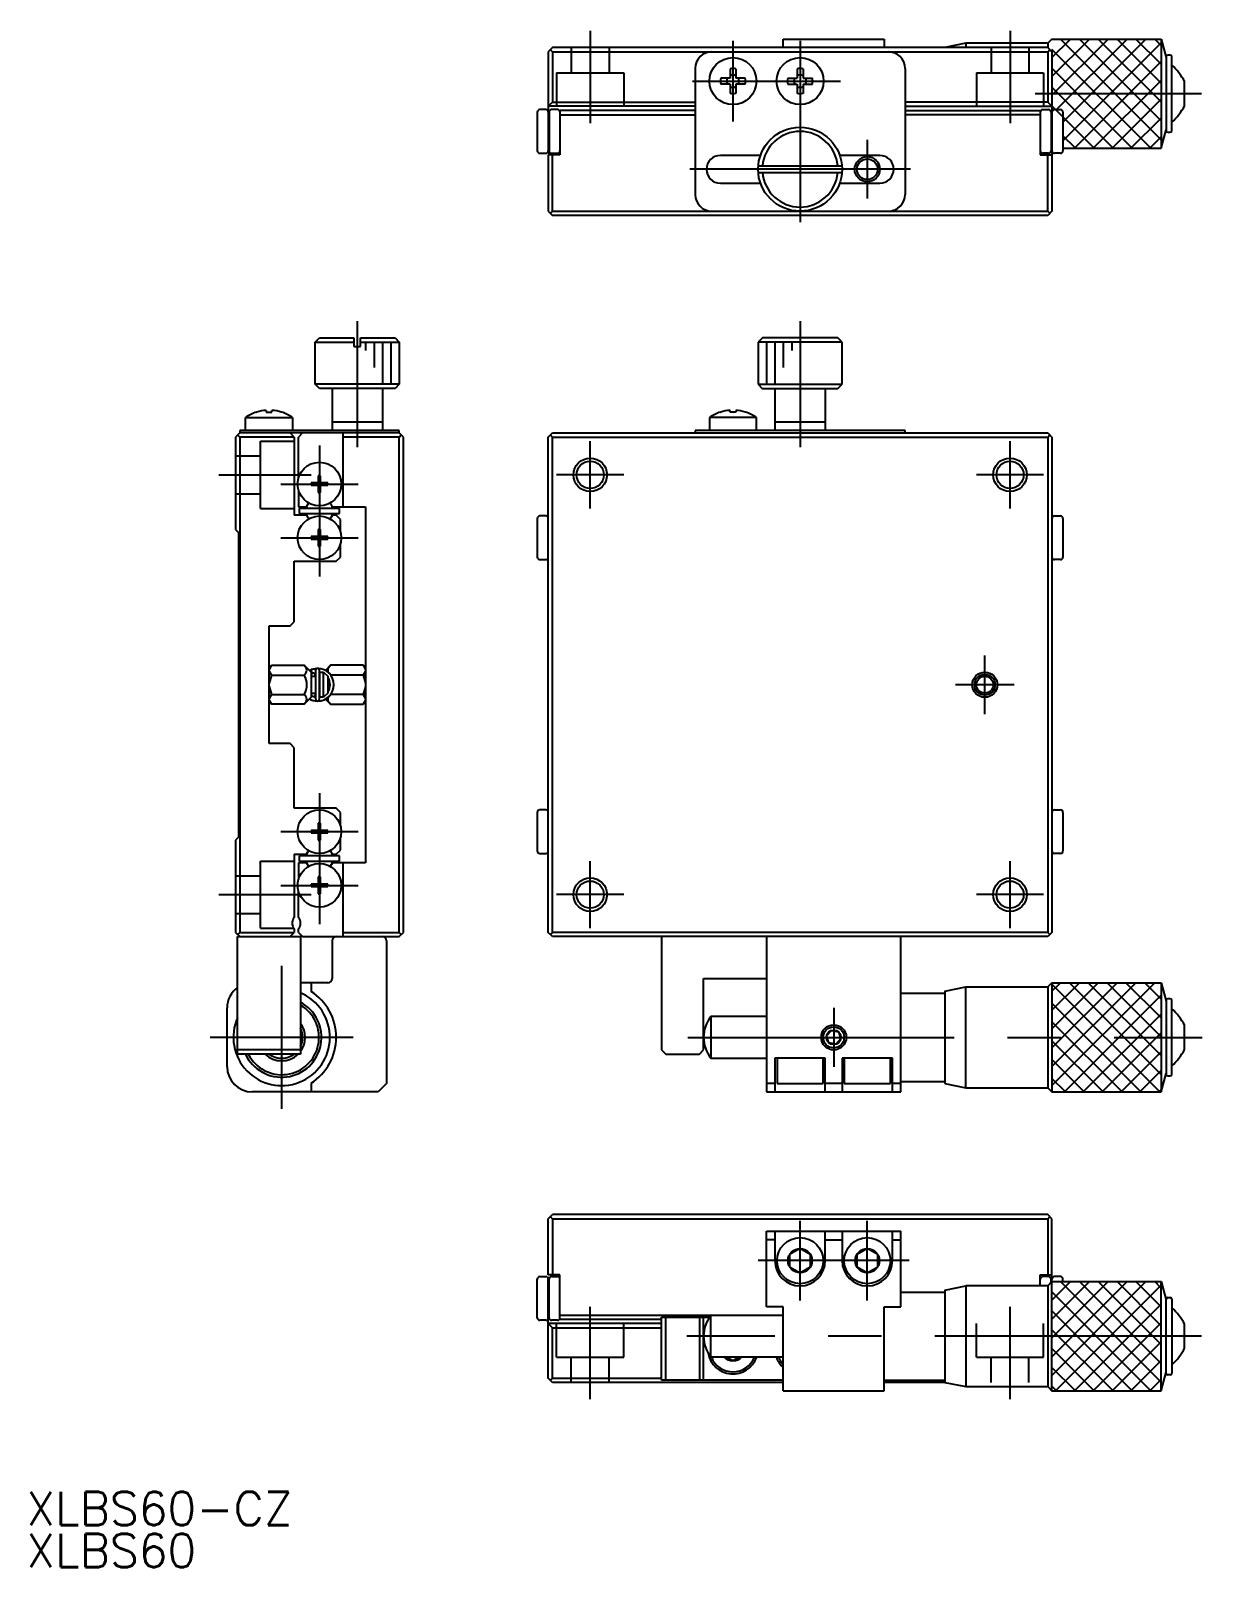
# Model space of a CAD drawing. Extents: x 1 to 268, y 0 to 183.
# Drawn here: x 0.5 to 140, y 0 to 183 of the extents above; entities that cross this region are included whole.
import ezdxf

# ---------------------------------------------------------------- set-up
doc = ezdxf.new("R2010")
doc.units = 0
doc.linetypes.add('CENTER', pattern=[50.8, 31.75, -6.35, 6.35, -6.35])
doc.linetypes.add('DASHED', pattern=[19.05, 12.7, -6.35])
doc.layers.get('0').update_dxf_attribs({"linetype": 'CONTINUOUS'})
doc.layers.add('CENTER', color=1, linetype='CENTER')
doc.styles.get("Standard").update_dxf_attribs({"font": 'txt.shx', "height": 3, "bigfont": 'bigfont.shx'})

# ---------------------------------------------------------------- blocks, each defined once
blk = doc.blocks.new('*U14')
at = {"color": 7, "linetype": 'CONTINUOUS'}
blk.add_text('XLBS60-CZ', height=4, dxfattribs=at).set_placement((0, 5))
blk = doc.blocks.new('*U15')
at = {"color": 7, "linetype": 'CONTINUOUS'}
blk.add_text('XLBS60', height=4, dxfattribs=at).set_placement((0, 0))

msp = doc.modelspace()

# ---------------------------------------------------------------- linework, layer by layer
at = {"color": 7, "linetype": 'CONTINUOUS'}
for p, q in [((90.15, 181.02), (90.15, 182.02)), ((90.15, 182.02), (102.15, 182.02)), ((102.15, 182.02), (102.15, 181.02)), ((111.9, 181.52), (109.4, 181.02)), ((121.65, 181.52), (111.9, 181.52)), ((111.9, 181.52), (111.9, 181.02)), ((122.15, 182.02), (121.65, 181.52)), ((121.65, 181.52), (121.65, 181.02)), ((122.15, 182.02), (135.15, 182.02)), ((135.15, 182.02), (135.74, 179.82)), ((135.15, 182.02), (135.15, 169.02)), ((62.65, 181.02), (62.15, 180.52)), ((62.15, 180.52), (62.15, 168.52)), ((62.65, 180.52), (62.4, 180.77)), ((121.65, 181.02), (62.65, 181.02)), ((62.65, 180.52), (62.65, 174.52)), ((62.65, 180.52), (121.65, 180.52)), ((121.65, 181.02), (122.15, 180.52)), ((121.65, 180.52), (121.9, 180.77)), ((121.65, 180.52), (121.65, 174.52)), ((122.15, 180.52), (122.15, 161.52)), ((135.74, 179.92), (135.74, 171.12)), ((136.24, 180.12), (135.94, 180.12)), ((136.44, 171.12), (136.44, 179.92)), ((79.65, 178.52), (79.65, 163.52)), ((79.65, 178.52), (79.65, 163.52)), ((83.8, 178.48), (83.8, 177.37)), ((84.5, 178.48), (84.5, 177.37)), ((91.8, 178.48), (91.8, 177.37)), ((92.5, 178.48), (92.5, 177.37)), ((104.65, 178.52), (104.65, 163.52)), ((104.65, 178.52), (104.65, 163.52)), ((83.8, 177.37), (82.7, 177.37)), ((83.8, 176.67), (82.7, 176.67)), ((83.8, 176.67), (83.8, 175.56)), ((85.61, 177.37), (84.5, 177.37)), ((85.61, 176.67), (84.5, 176.67)), ((84.5, 176.67), (84.5, 175.56)), ((90.7, 177.37), (91.8, 177.37)), ((90.7, 176.67), (91.8, 176.67)), ((91.8, 176.67), (91.8, 175.56)), ((92.5, 177.37), (93.61, 177.37)), ((92.5, 176.67), (93.61, 176.67)), ((92.5, 176.67), (92.5, 175.56)), ((137.95, 174.07), (137.95, 176.96)), ((62.65, 174.52), (62.15, 174.02)), ((79.65, 174.02), (62.15, 174.02)), ((62.65, 174.52), (79.65, 174.52)), ((121.65, 174.52), (104.65, 174.52)), ((104.65, 174.02), (122.15, 174.02)), ((121.65, 174.52), (122.15, 174.02)), ((60.85, 173.32), (60.85, 168.72)), ((61.85, 173.62), (61.15, 173.62)), ((62.15, 172.57), (62.25, 172.57)), ((62.15, 172.44), (62.25, 172.44)), ((62.25, 173.32), (62.25, 168.72)), ((63.25, 173.62), (62.55, 173.62)), ((79.65, 173.52), (63.55, 173.52)), ((63.55, 173.52), (63.55, 168.22)), ((63.55, 173.02), (79.65, 173.02)), ((104.65, 173.52), (120.75, 173.52)), ((120.75, 173.02), (104.65, 173.02)), ((120.75, 173.52), (120.75, 168.22)), ((121.05, 173.62), (121.75, 173.62)), ((122.05, 173.32), (122.05, 168.72)), ((122.15, 172.57), (122.05, 172.57)), ((122.15, 172.44), (122.05, 172.44)), ((122.45, 173.62), (123.15, 173.62)), ((123.45, 173.32), (123.45, 168.72)), ((62.15, 171.02), (62.25, 171.02)), ((122.15, 171.02), (122.05, 171.02)), ((135.15, 169.02), (135.74, 171.22)), ((135.94, 170.92), (136.24, 170.92)), ((61.15, 168.42), (61.85, 168.42)), ((62.15, 169.6), (62.25, 169.6)), ((62.15, 169.47), (62.25, 169.47)), ((62.15, 169.02), (62.25, 169.02)), ((62.15, 168.52), (62.33, 168.52)), ((62.55, 168.42), (63.25, 168.42)), ((63.48, 168.52), (63.55, 168.52)), ((120.83, 168.52), (120.75, 168.52)), ((121.75, 168.42), (121.05, 168.42)), ((122.15, 168.52), (121.98, 168.52)), ((122.15, 169.6), (122.05, 169.6)), ((122.15, 169.47), (122.05, 169.47)), ((122.15, 169.02), (122.05, 169.02)), ((123.15, 168.42), (122.45, 168.42)), ((123.45, 169.02), (135.15, 169.02)), ((63.55, 168.22), (62.15, 168.22)), ((62.15, 168.22), (62.15, 161.52)), ((62.65, 161.52), (62.65, 168.22)), ((87.43, 168.17), (82.65, 168.17)), ((87.17, 166.92), (97.14, 166.92)), ((101.65, 168.17), (96.87, 168.17)), ((120.75, 168.22), (122.15, 168.22)), ((121.65, 161.52), (121.65, 168.22)), ((82.65, 164.87), (87.43, 164.87)), ((87.17, 166.12), (97.14, 166.12)), ((96.87, 164.87), (101.65, 164.87)), ((62.15, 161.52), (62.65, 161.02)), ((62.65, 161.52), (62.4, 161.27)), ((62.65, 161.52), (121.65, 161.52)), ((122.15, 161.52), (121.65, 161.02)), ((121.65, 161.52), (121.9, 161.27)), ((121.65, 161.02), (62.65, 161.02)), ((34.4, 145.92), (34.9, 146.42)), ((34.9, 146.42), (39, 146.42)), ((39, 146.42), (39, 145.42)), ((39.8, 145.42), (39.8, 146.42)), ((39.8, 146.42), (43.9, 146.42)), ((43.9, 146.42), (44.4, 145.92)), ((87.67, 146.42), (87.17, 145.92)), ((96.64, 146.42), (87.67, 146.42)), ((97.14, 145.92), (96.64, 146.42)), ((34.4, 145.92), (39, 145.92)), ((34.4, 140.92), (34.4, 145.92)), ((39, 145.42), (39.8, 145.42)), ((39.8, 145.92), (44.4, 145.92)), ((44.4, 145.92), (44.4, 140.92)), ((87.17, 145.42), (87.15, 145.42)), ((87.15, 145.42), (87.15, 140.92)), ((97.14, 145.92), (87.17, 145.92)), ((87.17, 145.92), (87.17, 145.42)), ((97.14, 145.42), (97.14, 145.92)), ((97.15, 145.42), (97.14, 145.42)), ((97.15, 140.92), (97.15, 145.42)), ((44.4, 140.92), (34.4, 140.92)), ((34.9, 140.42), (34.4, 140.92)), ((43.9, 140.42), (34.9, 140.42)), ((36.4, 140.42), (36.4, 135.42)), ((42.4, 140.42), (42.4, 135.42)), ((44.4, 140.92), (43.9, 140.42)), ((87.15, 140.92), (97.15, 140.92)), ((87.15, 140.92), (87.65, 140.42)), ((87.65, 140.42), (96.65, 140.42)), ((89.15, 140.42), (89.15, 135.42)), ((95.15, 140.42), (95.15, 135.42)), ((96.65, 140.42), (97.15, 140.92)), ((27.4, 137.59), (27.44, 137.59)), ((28.55, 137.79), (28.55, 137.59)), ((28.55, 137.59), (29.25, 137.59)), ((29.25, 137.59), (29.25, 137.79)), ((30.4, 137.59), (30.36, 137.59)), ((82.65, 137.59), (82.7, 137.59)), ((83.8, 137.59), (83.8, 137.79)), ((84.5, 137.59), (83.8, 137.59)), ((84.5, 137.79), (84.5, 137.59)), ((85.65, 137.59), (85.61, 137.59)), ((26.1, 135.42), (26.1, 136.96)), ((26.1, 136.96), (31.7, 136.96)), ((31.7, 136.96), (31.7, 135.42)), ((36.4, 136.42), (42.4, 136.42)), ((86.95, 136.96), (81.35, 136.96)), ((81.35, 136.96), (81.35, 135.42)), ((86.95, 135.42), (86.95, 136.96)), ((89.15, 136.42), (95.15, 136.42)), ((25.4, 135.12), (24.9, 134.62)), ((24.9, 134.62), (24.9, 123.62)), ((25.4, 134.62), (25.15, 134.87)), ((44.4, 135.42), (25.4, 135.42)), ((25.4, 135.42), (25.4, 135.12)), ((44.4, 135.12), (25.4, 135.12)), ((31.9, 134.62), (25.4, 134.62)), ((25.4, 134.62), (25.4, 75.62)), ((31.9, 134.62), (31.4, 135.12)), ((31.9, 134.62), (31.9, 125.32)), ((32.9, 135.12), (32.4, 134.62)), ((32.4, 129.73), (32.4, 134.62)), ((37.7, 135.12), (37.7, 126.32)), ((44.4, 134.62), (37.7, 134.62)), ((44.4, 135.12), (44.4, 135.42)), ((44.9, 134.62), (44.4, 135.12)), ((44.4, 134.62), (44.65, 134.87)), ((44.4, 75.62), (44.4, 134.62)), ((44.9, 75.62), (44.9, 134.62)), ((62.15, 134.62), (62.65, 135.12)), ((62.15, 75.62), (62.15, 134.62)), ((62.65, 134.62), (62.4, 134.87)), ((62.65, 135.12), (121.65, 135.12)), ((62.65, 134.62), (121.65, 134.62)), ((62.65, 75.62), (62.65, 134.62)), ((104.65, 135.42), (79.65, 135.42)), ((79.65, 135.42), (79.65, 135.12)), ((104.65, 135.12), (104.65, 135.42)), ((121.65, 135.12), (122.15, 134.62)), ((121.65, 134.62), (121.9, 134.87)), ((121.65, 134.62), (121.65, 75.62)), ((122.15, 134.62), (122.15, 75.62)), ((35.04, 130.02), (34.75, 130.02)), ((34.75, 130.02), (34.75, 129.22)), ((35.04, 129.22), (35.04, 130.02)), ((32.4, 128.3), (32.4, 126.32)), ((34.69, 129.16), (33.9, 129.16)), ((33.9, 129.16), (33.9, 128.87)), ((33.9, 128.87), (34.69, 128.87)), ((34.43, 129.16), (34.43, 128.87)), ((35.04, 129.49), (34.75, 129.49)), ((34.75, 128.81), (34.75, 128.02)), ((34.75, 128.55), (35.04, 128.55)), ((35.04, 128.02), (35.04, 128.81)), ((35.9, 129.16), (35.1, 129.16)), ((35.1, 128.87), (35.9, 128.87)), ((35.37, 128.87), (35.37, 129.16)), ((35.9, 128.87), (35.9, 129.16)), ((32.4, 126.32), (33.35, 126.32)), ((33.35, 126.32), (33.52, 126.61)), ((34.75, 128.02), (35.04, 128.02)), ((36.45, 126.32), (36.28, 126.61)), ((36.45, 126.32), (40.4, 126.32)), ((40.4, 126.32), (40.4, 83.92)), ((33.35, 125.32), (31.9, 125.32)), ((37.3, 126.12), (32.5, 126.12)), ((32.5, 126.12), (32.5, 125.52)), ((32.5, 125.52), (37.3, 125.52)), ((33.35, 125.32), (33.48, 125.09)), ((36.45, 125.32), (36.32, 125.09)), ((36.9, 125.32), (36.45, 125.32)), ((37.4, 124.82), (36.9, 125.32)), ((37.3, 125.52), (37.3, 126.12)), ((37.4, 123.33), (37.4, 124.82)), ((60.85, 124.92), (60.85, 120.32)), ((61.85, 125.22), (61.15, 125.22)), ((122.45, 125.22), (123.15, 125.22)), ((123.45, 124.92), (123.45, 120.32)), ((24.9, 123.62), (25.25, 123.27)), ((25.25, 123.27), (25.25, 86.97)), ((34.69, 122.76), (33.9, 122.76)), ((33.9, 122.76), (33.9, 122.47)), ((34.43, 122.76), (34.43, 122.47)), ((35.04, 123.62), (34.75, 123.62)), ((34.75, 123.62), (34.75, 122.82)), ((35.04, 123.09), (34.75, 123.09)), ((35.04, 122.82), (35.04, 123.62)), ((35.9, 122.76), (35.1, 122.76)), ((35.37, 122.47), (35.37, 122.76)), ((35.9, 122.47), (35.9, 122.76)), ((33.9, 122.47), (34.69, 122.47)), ((34.75, 122.41), (34.75, 121.62)), ((34.75, 122.15), (35.04, 122.15)), ((34.75, 121.62), (35.04, 121.62)), ((35.04, 121.62), (35.04, 122.41)), ((35.1, 122.47), (35.9, 122.47)), ((37.4, 120.32), (37.4, 121.9)), ((31.9, 112.62), (31.9, 119.82)), ((31.9, 119.82), (36.9, 119.82)), ((36.9, 119.82), (37.4, 120.32)), ((61.15, 120.02), (61.85, 120.02)), ((123.15, 120.02), (122.45, 120.02)), ((28.9, 98.12), (28.9, 112.12)), ((28.9, 112.12), (31.4, 112.12)), ((31.4, 112.12), (31.9, 112.62)), ((28.9, 107.13), (29.2, 107.43)), ((29.2, 107.43), (28.9, 106.95)), ((28.9, 106.75), (29.2, 106.27)), ((29.2, 106.27), (28.9, 105.31)), ((29.2, 107.43), (33.09, 107.43)), ((29.2, 106.27), (33.09, 106.27)), ((33.09, 107.43), (33.9, 106.62)), ((33.71, 106.81), (33.89, 106.9)), ((33.92, 106.92), (33.89, 106.9)), ((33.89, 106.9), (33.89, 106.9)), ((33.89, 106.9), (33.89, 106.9)), ((33.89, 106.9), (33.89, 106.9)), ((33.89, 106.9), (33.89, 106.89)), ((33.89, 106.89), (33.89, 106.89)), ((33.89, 106.89), (33.89, 106.88)), ((33.89, 106.88), (33.89, 106.87)), ((33.89, 106.87), (33.89, 106.86)), ((33.89, 106.86), (33.9, 106.85)), ((33.9, 106.85), (33.9, 106.83)), ((33.9, 106.83), (33.9, 106.82)), ((33.9, 106.82), (33.91, 106.8)), ((33.9, 106.62), (33.9, 103.62)), ((33.9, 106.4), (34.07, 106.49)), ((33.91, 106.8), (33.92, 106.77)), ((33.99, 106.94), (33.92, 106.92)), ((33.92, 106.77), (33.93, 106.74)), ((33.93, 106.74), (33.95, 106.7)), ((33.95, 106.7), (33.96, 106.67)), ((33.96, 106.67), (33.98, 106.63)), ((33.98, 106.63), (34, 106.6)), ((34.03, 106.95), (33.99, 106.94)), ((34, 106.6), (34.01, 106.57)), ((34.01, 106.57), (34.02, 106.56)), ((34.02, 106.56), (34.02, 106.55)), ((34.02, 106.55), (34.03, 106.54)), ((34.06, 106.95), (34.03, 106.95)), ((34.03, 106.54), (34.03, 106.53)), ((34.03, 106.53), (34.04, 106.52)), ((34.04, 106.52), (34.05, 106.51)), ((34.05, 106.51), (34.05, 106.51)), ((34.05, 106.51), (34.06, 106.5)), ((34.1, 106.96), (34.06, 106.95)), ((34.06, 106.5), (34.06, 106.5)), ((34.06, 106.5), (34.07, 106.49)), ((34.07, 106.49), (34.07, 106.49)), ((34.13, 106.96), (34.1, 106.96)), ((34.64, 107.06), (34.13, 106.96)), ((34.17, 106.96), (34.13, 106.96)), ((34.2, 106.96), (34.17, 106.96)), ((34.24, 106.96), (34.2, 106.96)), ((34.28, 106.96), (34.24, 106.96)), ((34.31, 106.95), (34.28, 106.96)), ((34.35, 106.94), (34.31, 106.95)), ((34.38, 106.94), (34.35, 106.94)), ((34.41, 106.92), (34.38, 106.94)), ((34.4, 106.12), (34.4, 106.4)), ((34.45, 106.91), (34.41, 106.92)), ((34.46, 106.91), (34.45, 106.91)), ((34.45, 106.84), (34.45, 103.39)), ((34.9, 103.39), (34.9, 106.84)), ((34.9, 106.62), (35.4, 106.62)), ((34.9, 106.62), (34.9, 103.62)), ((35.4, 106.62), (35.9, 106.12)), ((35.4, 103.62), (35.4, 106.62)), ((36.21, 107.43), (35.61, 106.83)), ((40.1, 107.43), (36.21, 107.43)), ((40.1, 106.27), (36.24, 106.27)), ((40.4, 107.13), (40.1, 107.43)), ((40.1, 107.43), (40.4, 106.95)), ((40.4, 106.75), (40.1, 106.27)), ((40.1, 106.27), (40.4, 105.31)), ((28.9, 104.92), (29.2, 103.96)), ((33.9, 106.12), (34.45, 106.12)), ((35.9, 106.12), (35.9, 104.12)), ((40.4, 104.92), (40.1, 103.96)), ((29.2, 103.96), (28.9, 103.48)), ((28.9, 103.29), (29.2, 102.81)), ((29.2, 102.81), (28.9, 103.11)), ((29.2, 103.96), (33.09, 103.96)), ((33.09, 102.81), (29.2, 102.81)), ((33.9, 103.62), (33.09, 102.81)), ((33.9, 104.12), (34.45, 104.12)), ((33.9, 103.83), (34.45, 103.63)), ((34.4, 104.12), (34.4, 103.84)), ((35.4, 103.62), (34.9, 103.62)), ((35.9, 104.12), (35.4, 103.62)), ((35.61, 103.41), (36.21, 102.81)), ((36.21, 102.81), (40.1, 102.81)), ((40.1, 103.96), (36.24, 103.96)), ((40.1, 103.96), (40.4, 103.48)), ((40.4, 103.29), (40.1, 102.81)), ((40.1, 102.81), (40.4, 103.11)), ((31.4, 98.12), (28.9, 98.12)), ((31.9, 97.62), (31.4, 98.12)), ((31.9, 90.42), (31.9, 97.62)), ((36.9, 90.42), (31.9, 90.42)), ((37.4, 89.92), (36.9, 90.42)), ((37.4, 88.33), (37.4, 89.92)), ((60.85, 89.92), (60.85, 85.32)), ((61.85, 90.22), (61.15, 90.22)), ((122.45, 90.22), (123.15, 90.22)), ((123.45, 89.92), (123.45, 85.32)), ((35.04, 88.62), (34.75, 88.62)), ((34.75, 88.62), (34.75, 87.82)), ((35.04, 88.09), (34.75, 88.09)), ((35.04, 87.82), (35.04, 88.62)), ((25.25, 86.97), (24.9, 86.62)), ((24.9, 86.62), (24.9, 75.62)), ((34.69, 87.76), (33.9, 87.76)), ((33.9, 87.76), (33.9, 87.47)), ((33.9, 87.47), (34.69, 87.47)), ((34.43, 87.76), (34.43, 87.47)), ((34.75, 87.41), (34.75, 86.62)), ((34.75, 87.15), (35.04, 87.15)), ((34.75, 86.62), (35.04, 86.62)), ((35.04, 86.62), (35.04, 87.41)), ((35.9, 87.76), (35.1, 87.76)), ((35.1, 87.47), (35.9, 87.47)), ((35.37, 87.47), (35.37, 87.76)), ((35.9, 87.47), (35.9, 87.76)), ((37.4, 85.42), (37.4, 86.9)), ((31.9, 84.92), (33.35, 84.92)), ((31.9, 84.92), (31.9, 77.38)), ((37.3, 84.72), (32.5, 84.72)), ((32.5, 84.72), (32.5, 84.12)), ((33.35, 84.92), (33.52, 85.21)), ((36.45, 84.92), (36.28, 85.21)), ((36.45, 84.92), (36.9, 84.92)), ((36.9, 84.92), (37.4, 85.42)), ((37.3, 84.12), (37.3, 84.72)), ((61.15, 85.02), (61.85, 85.02)), ((123.15, 85.02), (122.45, 85.02)), ((33.35, 83.92), (32.4, 83.92)), ((32.4, 83.92), (32.4, 81.93)), ((32.5, 84.12), (37.3, 84.12)), ((33.35, 83.92), (33.48, 83.69)), ((36.45, 83.92), (36.32, 83.69)), ((40.4, 83.92), (36.45, 83.92)), ((37.7, 83.92), (37.7, 75.12)), ((34.69, 81.36), (33.9, 81.36)), ((33.9, 81.36), (33.9, 81.07)), ((33.9, 81.07), (34.69, 81.07)), ((34.43, 81.36), (34.43, 81.07)), ((35.04, 82.22), (34.75, 82.22)), ((34.75, 82.22), (34.75, 81.42)), ((35.04, 81.69), (34.75, 81.69)), ((34.75, 81.01), (34.75, 80.22)), ((34.75, 80.75), (35.04, 80.75)), ((35.04, 81.42), (35.04, 82.22)), ((35.04, 80.22), (35.04, 81.01)), ((35.9, 81.36), (35.1, 81.36)), ((35.1, 81.07), (35.9, 81.07)), ((35.37, 81.07), (35.37, 81.36)), ((35.9, 81.07), (35.9, 81.36)), ((32.4, 77.38), (32.4, 80.5)), ((34.75, 80.22), (35.04, 80.22)), ((24.9, 75.62), (25.4, 75.12)), ((25.4, 75.62), (25.15, 75.37)), ((25.15, 61.12), (25.15, 75.12)), ((25.15, 75.12), (32.65, 75.12)), ((25.4, 75.62), (31.9, 75.62)), ((31.4, 75.12), (31.9, 75.62)), ((31.9, 76.06), (31.9, 75.62)), ((32.4, 75.62), (32.4, 76.06)), ((32.4, 75.62), (32.9, 75.12)), ((32.65, 75.12), (32.65, 61.12)), ((32.9, 75.12), (44.4, 75.12)), ((37.7, 75.62), (44.4, 75.62)), ((44.4, 75.12), (44.9, 75.62)), ((44.4, 75.62), (44.65, 75.37)), ((62.65, 75.12), (62.15, 75.62)), ((62.65, 75.62), (62.4, 75.37)), ((121.65, 75.62), (62.65, 75.62)), ((121.65, 75.12), (62.65, 75.12)), ((75.65, 75.12), (75.65, 61.62)), ((88.15, 75.12), (88.15, 56.62)), ((104.15, 56.62), (104.15, 75.12)), ((121.65, 75.62), (121.9, 75.37)), ((122.15, 75.62), (121.65, 75.12)), ((36.4, 74.62), (36.4, 70.12)), ((42.9, 74.62), (42.9, 57.62)), ((35.9, 69.62), (32.65, 69.62)), ((33.9, 69.62), (33.9, 68.59)), ((80.65, 61.62), (80.65, 70.12)), ((80.65, 70.12), (88.15, 70.12)), ((121.65, 69.12), (122.15, 69.62)), ((122.15, 69.62), (135.15, 69.62)), ((122.15, 69.62), (122.15, 56.62)), ((135.15, 69.62), (135.74, 67.42)), ((135.15, 69.62), (135.15, 56.62)), ((104.15, 68.37), (109.4, 68.37)), ((109.4, 68.62), (111.9, 69.12)), ((109.4, 68.62), (109.4, 57.62)), ((111.9, 69.12), (121.65, 69.12)), ((111.9, 57.12), (111.9, 69.12)), ((121.65, 69.12), (121.65, 57.12)), ((136.24, 67.72), (135.94, 67.72)), ((23.9, 59.62), (23.9, 66.62)), ((135.74, 67.52), (135.74, 58.72)), ((136.44, 58.72), (136.44, 67.52)), ((81.53, 65.62), (81.53, 60.62)), ((88.15, 65.62), (81.53, 65.62)), ((137.95, 61.67), (137.95, 64.56)), ((95.31, 63.29), (95.88, 63.94)), ((95.58, 62.47), (95.31, 63.29)), ((96.43, 62.3), (95.58, 62.47)), ((95.88, 63.94), (96.73, 63.77)), ((97, 62.95), (96.43, 62.3)), ((96.73, 63.77), (97, 62.95)), ((32.65, 61.62), (25.15, 61.62)), ((32.65, 61.12), (25.15, 61.12)), ((75.65, 61.62), (76.15, 61.12)), ((76.15, 61.12), (80.15, 61.12)), ((80.15, 61.12), (80.65, 61.62)), ((81.53, 60.62), (88.15, 60.62)), ((95.15, 60.62), (89.15, 60.62)), ((89.15, 60.62), (89.15, 56.62)), ((89.4, 60.62), (89.4, 57.62)), ((94.9, 57.62), (94.9, 60.62)), ((95.15, 56.62), (95.15, 60.62)), ((103.15, 60.62), (97.15, 60.62)), ((97.15, 60.62), (97.15, 56.62)), ((97.4, 60.62), (97.4, 57.62)), ((102.9, 57.62), (102.9, 60.62)), ((103.15, 56.62), (103.15, 60.62)), ((135.15, 56.62), (135.74, 58.82)), ((33.9, 57.64), (33.9, 56.62)), ((42.9, 57.62), (41.9, 56.62)), ((89.15, 57.62), (88.15, 57.62)), ((89.4, 57.62), (94.9, 57.62)), ((97.15, 57.62), (95.15, 57.62)), ((97.4, 57.62), (102.9, 57.62)), ((104.15, 57.62), (103.15, 57.62)), ((104.15, 57.87), (109.4, 57.87)), ((109.4, 57.62), (111.9, 57.12)), ((111.9, 57.12), (121.65, 57.12)), ((121.65, 57.12), (122.15, 56.62)), ((135.94, 58.52), (136.24, 58.52)), ((41.9, 56.62), (26.9, 56.62)), ((88.15, 56.62), (104.15, 56.62)), ((122.15, 56.62), (135.15, 56.62)), ((62.15, 41.52), (62.65, 42.02)), ((62.15, 34.82), (62.15, 41.52)), ((62.65, 41.52), (62.4, 41.77)), ((121.65, 42.02), (62.65, 42.02)), ((62.65, 41.52), (62.65, 34.82)), ((62.65, 41.52), (121.65, 41.52)), ((122.15, 41.52), (121.65, 42.02)), ((121.65, 41.52), (121.9, 41.77)), ((121.65, 41.52), (121.65, 34.82)), ((122.15, 34.02), (122.15, 41.52)), ((88.15, 40.02), (104.15, 40.02)), ((88.15, 31.02), (88.15, 40.02)), ((89.15, 39.02), (88.15, 39.02)), ((89.15, 40.02), (89.15, 36.52)), ((95.15, 36.52), (95.15, 40.02)), ((95.15, 39.02), (97.15, 39.02)), ((97.15, 40.02), (97.15, 36.52)), ((103.15, 36.52), (103.15, 40.02)), ((103.15, 39.02), (104.15, 39.02)), ((104.15, 31.02), (104.15, 40.02)), ((92.15, 37.96), (90.9, 37.24)), ((90.9, 37.24), (90.9, 35.8)), ((93.4, 37.24), (92.15, 37.96)), ((93.4, 35.8), (93.4, 37.24)), ((100.15, 37.96), (98.9, 37.24)), ((98.9, 37.24), (98.9, 35.8)), ((101.4, 37.24), (100.15, 37.96)), ((101.4, 35.8), (101.4, 37.24)), ((63.55, 34.82), (62.15, 34.82)), ((63.55, 29.52), (63.55, 34.82)), ((90.9, 35.8), (92.15, 35.07)), ((92.15, 35.07), (93.4, 35.8)), ((98.9, 35.8), (100.15, 35.07)), ((100.15, 35.07), (101.4, 35.8)), ((120.75, 33.52), (120.75, 34.82)), ((120.75, 34.82), (122.15, 34.82)), ((60.85, 29.72), (60.85, 34.32)), ((61.15, 34.62), (61.85, 34.62)), ((62.15, 22.52), (62.15, 34.52)), ((62.15, 34.52), (62.33, 34.52)), ((62.15, 34.02), (62.25, 34.02)), ((62.15, 33.57), (62.25, 33.57)), ((62.15, 33.44), (62.25, 33.44)), ((62.25, 29.72), (62.25, 34.32)), ((62.55, 34.62), (63.25, 34.62)), ((63.48, 34.52), (63.55, 34.52)), ((109.4, 33.02), (111.9, 33.52)), ((109.4, 33.02), (109.4, 22.02)), ((121.65, 33.52), (111.9, 33.52)), ((111.9, 33.52), (111.9, 21.52)), ((120.83, 34.52), (120.75, 34.52)), ((121.75, 34.62), (121.05, 34.62)), ((121.65, 33.52), (122.15, 34.02)), ((121.65, 33.52), (121.65, 21.52)), ((122.15, 34.52), (121.98, 34.52)), ((122.05, 33.92), (122.05, 34.32)), ((122.15, 34.02), (122.05, 34.02)), ((122.15, 34.02), (135.15, 34.02)), ((122.15, 21.02), (122.15, 34.02)), ((123.15, 34.62), (122.45, 34.62)), ((123.45, 34.02), (123.45, 34.32)), ((135.15, 34.02), (135.74, 31.82)), ((135.15, 21.02), (135.15, 34.02)), ((62.15, 32.02), (62.25, 32.02)), ((104.15, 32.77), (109.4, 32.77)), ((135.74, 23.12), (135.74, 31.92)), ((135.94, 32.12), (136.24, 32.12)), ((136.44, 31.92), (136.44, 23.12)), ((61.85, 29.42), (61.15, 29.42)), ((62.15, 30.6), (62.25, 30.6)), ((62.15, 30.47), (62.25, 30.47)), ((63.25, 29.42), (62.55, 29.42)), ((63.55, 30.02), (90.15, 30.02)), ((75.65, 29.52), (63.55, 29.52)), ((75.65, 22.27), (75.65, 29.77)), ((75.65, 29.77), (81.35, 29.77)), ((76.15, 22.27), (76.15, 29.77)), ((80.15, 29.77), (80.15, 22.27)), ((80.65, 22.27), (80.65, 29.77)), ((81.53, 25.02), (81.53, 30.02)), ((90.15, 31.02), (88.15, 31.02)), ((90.15, 21.02), (90.15, 31.02)), ((102.15, 21.02), (102.15, 31.02)), ((102.15, 31.02), (104.15, 31.02)), ((75.65, 29.02), (62.15, 29.02)), ((62.65, 28.52), (62.15, 29.02)), ((62.65, 22.52), (62.65, 28.52)), ((62.65, 28.52), (75.65, 28.52)), ((137.95, 26.07), (137.95, 28.96)), ((90.15, 25.02), (81.53, 25.02)), ((84.15, 24.57), (83.39, 25.02)), ((84.92, 25.02), (84.15, 24.57)), ((62.65, 22.02), (62.15, 22.52)), ((62.65, 22.52), (62.4, 22.27)), ((62.65, 22.52), (75.65, 22.52)), ((90.15, 22.02), (62.65, 22.02)), ((90.15, 22.27), (75.65, 22.27)), ((102.15, 22.27), (109.4, 22.27)), ((109.4, 22.02), (102.15, 22.02)), ((109.4, 22.02), (111.9, 21.52)), ((135.15, 21.02), (135.74, 23.22)), ((136.24, 22.92), (135.94, 22.92)), ((90.15, 21.02), (102.15, 21.02)), ((111.9, 21.52), (121.65, 21.52)), ((121.65, 21.52), (122.15, 21.02)), ((122.15, 21.02), (135.15, 21.02))]:
    msp.add_line(p, q, dxfattribs=at)
at = {"color": 3, "linetype": 'CONTINUOUS'}
for p, q in [((122.15, 179.82), (124.35, 182.02)), ((122.15, 177.57), (126.6, 182.02)), ((122.15, 175.33), (128.84, 182.02)), ((122.69, 173.62), (131.09, 182.02)), ((135.15, 170.04), (123.17, 182.02)), ((123.45, 172.14), (133.33, 182.02)), ((123.45, 169.89), (135.15, 181.59)), ((135.15, 172.28), (125.42, 182.02)), ((135.15, 174.53), (127.66, 182.02)), ((135.15, 176.77), (129.91, 182.02)), ((135.15, 179.02), (132.15, 182.02)), ((135.15, 181.26), (134.4, 182.02)), ((133.93, 169.02), (122.15, 180.79)), ((131.68, 169.02), (122.15, 178.55)), ((124.82, 169.02), (135.15, 179.35)), ((129.44, 169.02), (122.15, 176.3)), ((127.07, 169.02), (135.15, 177.1)), ((127.19, 169.02), (122.15, 174.06)), ((129.31, 169.02), (135.15, 174.86)), ((131.56, 169.02), (135.15, 172.61)), ((124.95, 169.02), (123.45, 170.51)), ((133.8, 169.02), (135.15, 170.37)), ((40.4, 145.92), (40.4, 144.92)), ((41.4, 145.92), (41.4, 142.92)), ((42.4, 145.92), (42.4, 140.92)), ((43.4, 145.92), (43.4, 140.92)), ((88.15, 145.92), (88.15, 140.92)), ((89.15, 145.92), (89.15, 140.92)), ((90.15, 145.92), (90.15, 142.92)), ((91.15, 145.92), (91.15, 144.92)), ((122.15, 68.61), (123.16, 69.62)), ((122.15, 66.37), (125.41, 69.62)), ((122.15, 64.12), (127.65, 69.62)), ((122.15, 61.88), (129.9, 69.62)), ((122.15, 59.63), (132.14, 69.62)), ((122.15, 57.38), (134.39, 69.62)), ((135.15, 58.69), (124.23, 69.62)), ((135.15, 60.94), (126.47, 69.62)), ((135.15, 63.18), (128.72, 69.62)), ((135.15, 65.43), (130.96, 69.62)), ((135.15, 67.67), (133.21, 69.62)), ((134.98, 56.62), (122.15, 69.45)), ((123.63, 56.62), (135.15, 68.14)), ((132.74, 56.62), (122.15, 67.2)), ((125.88, 56.62), (135.15, 65.9)), ((130.49, 56.62), (122.15, 64.96)), ((128.25, 56.62), (122.15, 62.71)), ((128.12, 56.62), (135.15, 63.65)), ((126, 56.62), (122.15, 60.47)), ((130.37, 56.62), (135.15, 61.41)), ((132.61, 56.62), (135.15, 59.16)), ((123.76, 56.62), (122.15, 58.22)), ((134.86, 56.62), (135.15, 56.92)), ((122.15, 31.82), (124.35, 34.02)), ((122.15, 29.57), (126.6, 34.02)), ((122.15, 27.33), (128.84, 34.02)), ((122.15, 25.08), (131.09, 34.02)), ((122.15, 22.84), (133.33, 34.02)), ((122.58, 21.02), (135.15, 33.59)), ((135.15, 22.04), (123.17, 34.02)), ((135.15, 24.28), (125.42, 34.02)), ((135.15, 26.53), (127.66, 34.02)), ((135.15, 28.77), (129.91, 34.02)), ((135.15, 31.02), (132.15, 34.02)), ((135.15, 33.26), (134.4, 34.02)), ((133.93, 21.02), (122.15, 32.79)), ((124.82, 21.02), (135.15, 31.35)), ((131.68, 21.02), (122.15, 30.55)), ((129.44, 21.02), (122.15, 28.3)), ((127.07, 21.02), (135.15, 29.1)), ((127.19, 21.02), (122.15, 26.06)), ((129.31, 21.02), (135.15, 26.86)), ((124.95, 21.02), (122.15, 23.81)), ((131.56, 21.02), (135.15, 24.61)), ((133.8, 21.02), (135.15, 22.37)), ((122.7, 21.02), (122.15, 21.57))]:
    msp.add_line(p, q, dxfattribs=at)
at = {"color": 3, "linetype": 'DASHED'}
for p, q in [((64.9, 181.02), (64.9, 178.02)), ((69.4, 181.02), (69.4, 178.02)), ((114.9, 181.02), (114.9, 178.02)), ((119.4, 181.02), (119.4, 178.02)), ((63.15, 178.02), (63.15, 174.02)), ((63.15, 178.02), (71.15, 178.02)), ((71.15, 178.02), (71.15, 174.02)), ((113.15, 178.02), (113.15, 174.02)), ((113.15, 178.02), (121.15, 178.02)), ((121.15, 178.02), (121.15, 174.02)), ((27.9, 134.12), (31.9, 134.12)), ((27.9, 126.12), (27.9, 134.12)), ((24.9, 132.37), (27.9, 132.37)), ((24.9, 127.87), (27.9, 127.87)), ((27.9, 126.12), (31.9, 126.12)), ((24.9, 82.37), (27.9, 82.37)), ((27.9, 84.12), (31.9, 84.12)), ((27.9, 76.12), (27.9, 84.12)), ((24.9, 77.87), (27.9, 77.87)), ((27.9, 76.12), (31.85, 76.12)), ((63.15, 25.02), (63.15, 29.02)), ((71.15, 25.02), (71.15, 29.02)), ((113.15, 25.02), (113.15, 29.02)), ((121.15, 25.02), (121.15, 29.02)), ((63.15, 25.02), (71.15, 25.02)), ((64.9, 22.02), (64.9, 25.02)), ((69.4, 22.02), (69.4, 25.02)), ((113.15, 25.02), (121.15, 25.02)), ((114.9, 22.02), (114.9, 25.02)), ((119.4, 22.02), (119.4, 25.02))]:
    msp.add_line(p, q, dxfattribs=at)
at = {"color": 7, "linetype": 'CONTINUOUS'}
for centre, radius in [((84.15, 177.02), 2.8), ((92.15, 177.02), 2.8), ((92.15, 166.52), 5), ((100.15, 166.52), 1.23), ((34.9, 129.02), 2.6), ((67.15, 130.12), 1.62), ((117.15, 130.12), 1.62), ((34.9, 122.62), 2.6), ((114.15, 105.12), 1.23), ((114.15, 105.12), 1), ((34.9, 87.62), 2.6), ((34.9, 81.22), 2.6), ((67.15, 80.12), 1.62), ((117.15, 80.12), 1.62), ((96.15, 63.12), 1.5), ((96.15, 63.12), 1.25), ((96.15, 63.12), 0.866), ((92.15, 36.52), 2.75), ((100.15, 36.52), 2.75), ((92.15, 36.52), 1.44), ((100.15, 36.52), 1.44)]:
    msp.add_circle(centre, radius, dxfattribs=at)
at = {"color": 3, "linetype": 'CONTINUOUS'}
for centre, radius in [((100.15, 166.52), 1.5), ((67.15, 130.12), 2), ((117.15, 130.12), 2), ((114.15, 105.12), 1.5), ((67.15, 80.12), 2), ((117.15, 80.12), 2)]:
    msp.add_circle(centre, radius, dxfattribs=at)
at = {"color": 7, "linetype": 'CONTINUOUS'}
for centre, radius, start, end in [((81.65, 178.52), 2, 90, 180), ((81.65, 178.52), 2, 90, 180), ((102.65, 178.52), 2, 0, 90), ((102.65, 178.52), 2, 0, 90), ((135.94, 179.92), 0.2, 90, 180), ((136.24, 179.92), 0.2, 0, 90), ((84.15, 177.02), 1.5, 76.5066, 103.4934), ((84.15, 177.02), 0.734, 61.5381, 118.4618), ((92.15, 177.02), 1.5, 76.5066, 103.4934), ((92.15, 177.02), 0.734, 61.5382, 118.4619), ((131.06, 173.2), 7.85, 28.6152, 46.7208), ((84.15, 177.02), 1.5, 166.5066, 193.4934), ((84.15, 177.02), 0.734, 151.5381, 208.4619), ((84.15, 177.02), 0.734, 241.5382, 298.4619), ((84.15, 177.02), 0.734, 331.5381, 28.4619), ((84.15, 177.02), 1.5, 346.5066, 13.4934), ((92.15, 177.02), 1.5, 166.5066, 193.4934), ((92.15, 177.02), 0.734, 151.5381, 208.4619), ((92.15, 177.02), 0.734, 241.5381, 298.4618), ((92.15, 177.02), 0.734, 331.5381, 28.4619), ((92.15, 177.02), 1.5, 346.5066, 13.4934), ((84.15, 177.02), 1.5, 256.5066, 283.4934), ((92.15, 177.02), 1.5, 256.5066, 283.4934), ((131.06, 177.84), 7.85, 313.2792, 331.3848), ((61.15, 173.32), 0.3, 90, 180), ((61.85, 173.32), 0.3, 360, 90), ((62.55, 173.32), 0.3, 90, 180), ((63.25, 173.32), 0.3, 0, 90), ((121.05, 173.32), 0.3, 90, 180), ((121.75, 173.32), 0.3, 360, 90), ((122.45, 173.32), 0.3, 90, 180), ((123.15, 173.32), 0.3, 360, 90), ((92.15, 166.52), 4.5, 5.0997, 174.9003), ((135.94, 171.12), 0.2, 180, 270), ((136.24, 171.12), 0.2, 270, 0), ((61.15, 168.72), 0.3, 180, 270), ((61.85, 168.72), 0.3, 270, 0), ((62.55, 168.72), 0.3, 180, 270), ((63.25, 168.72), 0.3, 270, 360), ((121.05, 168.72), 0.3, 180, 270), ((121.75, 168.72), 0.3, 270, 0), ((122.45, 168.72), 0.3, 180, 270), ((123.15, 168.72), 0.3, 270, 0), ((82.65, 166.52), 1.65, 90, 270), ((101.65, 166.52), 1.65, 270, 90), ((92.15, 166.52), 4.5, 185.0997, 354.9003), ((81.65, 163.52), 2, 180, 270), ((81.65, 163.52), 2, 180, 270), ((102.65, 163.52), 2, 270, 0), ((102.65, 163.52), 2, 270, 0), ((28.9, 132.82), 5, 107.4576, 124.0558), ((28.9, 132.82), 4.99, 94.0239, 107.0039), ((28.9, 132.82), 4.99, 72.9961, 85.9761), ((28.9, 132.82), 5, 55.9442, 72.5424), ((84.15, 132.82), 5, 107.4576, 124.0558), ((84.15, 132.82), 4.99, 94.0239, 107.0039), ((84.15, 132.82), 4.99, 72.9961, 85.9761), ((84.15, 132.82), 5, 55.9442, 72.5424), ((34.69, 129.22), 0.06, 270, 0), ((34.69, 128.81), 0.06, 360, 90), ((35.1, 129.22), 0.06, 180, 270), ((35.1, 128.81), 0.06, 90, 180), ((34.9, 125.82), 1.59, 143.8027, 169.1069), ((35.01, 125.7), 1.75, 142.9941, 148.6215), ((34.9, 125.82), 1.59, 10.8931, 36.1973), ((34.78, 125.7), 1.75, 31.3785, 37.0059), ((34.9, 125.82), 1.59, 190.8931, 216.1973), ((35.01, 125.93), 1.75, 208.6217, 217.006), ((34.9, 125.82), 1.59, 323.8027, 349.1069), ((34.78, 125.93), 1.75, 322.994, 331.3783), ((61.15, 124.92), 0.3, 90, 180), ((61.85, 124.92), 0.3, 360, 90), ((122.45, 124.92), 0.3, 90, 180), ((123.15, 124.92), 0.3, 360, 90), ((34.69, 122.82), 0.06, 270, 0), ((35.1, 122.82), 0.06, 180, 270), ((34.69, 122.41), 0.06, 360, 90), ((35.1, 122.41), 0.06, 90, 180), ((61.15, 120.32), 0.3, 180, 270), ((61.85, 120.32), 0.3, 270, 0), ((122.45, 120.32), 0.3, 180, 270), ((123.15, 120.32), 0.3, 270, 0), ((32.12, 107.27), 1.4, 314.1651, 329.4703), ((31.09, 105.12), 2.31, 330.0163, 29.9837), ((32.06, 106.39), 1.46, 30.8801, 44.6127), ((32.84, 106.85), 0.554, 329.0926, 31.283), ((34.18, 106.24), 0.271, 359.2271, 113.1859), ((34.67, 106.84), 0.225, 0, 180), ((34.67, 105.12), 1.95, 270.7771, 89.2567), ((36.45, 106.85), 0.554, 148.717, 210.9074), ((37.24, 106.39), 1.46, 135.3873, 149.1199), ((34.67, 105.12), 1.5, 324.7293, 35.2707), ((38.21, 105.12), 2.31, 162.5763, 197.4358), ((32.12, 102.96), 1.4, 30.5297, 45.8349), ((32.06, 103.85), 1.46, 314.6127, 314.6139), ((32.06, 103.85), 1.46, 315.3861, 329.1199), ((32.84, 103.39), 0.554, 328.717, 30.9074), ((34.67, 105.12), 1.95, 240.2431, 269.2186), ((34.18, 103.99), 0.274, 275.3497, 0.3701), ((34.67, 103.39), 0.225, 180, 0), ((36.45, 103.39), 0.554, 149.0616, 211.283), ((37.24, 103.85), 1.46, 210.8801, 224.6114), ((61.15, 89.92), 0.3, 90, 180), ((61.85, 89.92), 0.3, 360, 90), ((122.45, 89.92), 0.3, 90, 180), ((123.15, 89.92), 0.3, 360, 90), ((34.69, 87.82), 0.06, 270, 0), ((34.69, 87.41), 0.06, 360, 90), ((35.1, 87.82), 0.06, 180, 270), ((35.1, 87.41), 0.06, 90, 180), ((34.9, 84.42), 1.59, 143.8027, 169.1069), ((35.01, 84.3), 1.75, 142.9941, 148.6215), ((34.9, 84.42), 1.59, 10.8931, 36.1973), ((34.78, 84.3), 1.75, 31.3785, 37.0059), ((61.15, 85.32), 0.3, 180, 270), ((61.85, 85.32), 0.3, 270, 0), ((122.45, 85.32), 0.3, 180, 270), ((123.15, 85.32), 0.3, 270, 0), ((34.9, 84.42), 1.59, 190.8931, 216.1973), ((35.01, 84.53), 1.75, 208.6217, 217.006), ((34.9, 84.42), 1.59, 323.8027, 349.1069), ((34.78, 84.53), 1.75, 322.994, 331.3783), ((34.69, 81.42), 0.06, 270, 0), ((34.69, 81.01), 0.06, 0, 90), ((35.1, 81.42), 0.06, 180, 270), ((35.1, 81.01), 0.06, 90, 180), ((32.65, 76.72), 1, 138.5904, 221.4096), ((31.65, 76.72), 1, 318.5904, 41.4096), ((36.9, 74.62), 0.5, 90, 180), ((42.4, 74.62), 0.5, 0, 90), ((35.9, 70.12), 0.5, 270, 0), ((26.9, 66.62), 3, 125.6853, 180), ((30.4, 63.12), 5.75, 155.9294, 66.9643), ((30.4, 63.12), 6.5, 302.579, 57.421), ((135.94, 67.52), 0.2, 90, 180), ((136.24, 67.52), 0.2, 0, 90), ((30.4, 63.12), 4.75, 204.9011, 61.7263), ((30.4, 63.12), 4.45, 206.7076, 59.6276), ((131.06, 60.8), 7.85, 28.6152, 46.7208), ((30.4, 63.12), 2.8, 323.4725, 36.5275), ((30.4, 63.12), 2.5, 334.1581, 25.8419), ((84.65, 63.12), 4, 141.3178, 218.6822), ((30.4, 63.12), 2.8, 225.5847, 314.4153), ((30.4, 63.12), 2.5, 233.1301, 306.8699), ((131.06, 65.44), 7.85, 313.2792, 331.3848), ((26.9, 59.62), 3, 180, 270), ((135.94, 58.72), 0.2, 180, 270), ((136.24, 58.72), 0.2, 270, 0), ((92.15, 36.52), 3, 180, 0), ((100.15, 36.52), 3, 180, 0), ((61.15, 34.32), 0.3, 90, 180), ((61.85, 34.32), 0.3, 360, 90), ((62.55, 34.32), 0.3, 90, 180), ((63.25, 34.32), 0.3, 0, 90), ((121.05, 34.32), 0.3, 90, 180), ((121.75, 34.32), 0.3, 0, 90), ((122.45, 34.32), 0.3, 90, 180), ((123.15, 34.32), 0.3, 360, 90), ((135.94, 31.92), 0.2, 90, 180), ((136.24, 31.92), 0.2, 360, 90), ((61.15, 29.72), 0.3, 180, 270), ((61.85, 29.72), 0.3, 270, 0), ((62.55, 29.72), 0.3, 180, 270), ((63.25, 29.72), 0.3, 270, 360), ((84.65, 27.52), 4, 141.3178, 218.6822), ((131.06, 25.2), 7.85, 28.6152, 46.7208), ((131.06, 29.84), 7.85, 313.2792, 331.3848), ((84.15, 26.02), 3, 189.8815, 340.5288), ((84.15, 26.02), 2.75, 201.3237, 338.6763), ((84.15, 26.02), 1.44, 223.8538, 316.1462), ((92.15, 26.02), 3, 199.4712, 228.1897), ((92.15, 26.02), 2.75, 201.3237, 223.3417), ((135.94, 23.12), 0.2, 180, 270), ((136.24, 23.12), 0.2, 270, 0)]:
    msp.add_arc(centre, radius, start, end, dxfattribs=at)
at = {"layer": 'CENTER', "color": 1, "linetype": 'CENTER'}
for p, q in [((67.15, 183.02), (67.15, 172.02)), ((117.15, 183.02), (117.15, 172.02)), ((84.15, 181.82), (84.15, 172.22)), ((92.15, 181.82), (92.15, 160.22)), ((79.35, 177.02), (96.95, 177.02)), ((139.94, 175.52), (120.15, 175.52)), ((100.15, 170.02), (100.15, 163.02)), ((105.3, 166.52), (79, 166.52)), ((39.4, 148.42), (39.4, 133.42)), ((92.15, 148.42), (92.15, 133.42)), ((34.9, 133.62), (34.9, 118.02)), ((67.15, 126.12), (67.15, 134.12)), ((117.15, 126.12), (117.15, 134.12)), ((22.9, 130.12), (33.9, 130.12)), ((71.15, 130.12), (63.15, 130.12)), ((121.15, 130.12), (113.15, 130.12)), ((30.3, 129.02), (39.5, 129.02)), ((30.3, 122.62), (39.5, 122.62)), ((114.15, 101.62), (114.15, 108.62)), ((117.65, 105.12), (110.65, 105.12)), ((34.9, 92.22), (34.9, 76.62)), ((30.3, 87.62), (39.5, 87.62)), ((67.15, 76.12), (67.15, 84.12)), ((117.15, 76.12), (117.15, 84.12)), ((30.3, 81.22), (39.5, 81.22)), ((22.9, 80.12), (33.9, 80.12)), ((71.15, 80.12), (63.15, 80.12)), ((121.15, 80.12), (113.15, 80.12)), ((30.4, 71.62), (30.4, 54.62)), ((96.15, 66.62), (96.15, 59.62)), ((38.9, 63.12), (21.9, 63.12)), ((78.76, 63.12), (140.05, 63.12)), ((92.15, 31.77), (92.15, 41.27)), ((100.15, 31.77), (100.15, 41.27)), ((105.15, 36.52), (87.15, 36.52)), ((67.15, 20.02), (67.15, 31.02)), ((117.15, 20.02), (117.15, 31.02)), ((139.94, 27.52), (78.65, 27.52))]:
    msp.add_line(p, q, dxfattribs=at)

# ---------------------------------------------------------------- block references
at = {"color": 7, "linetype": 'CONTINUOUS'}
for name in ['*U14', '*U15']:
    msp.add_blockref(name, (0, 0), dxfattribs=at)

doc.saveas('drawing.dxf')
